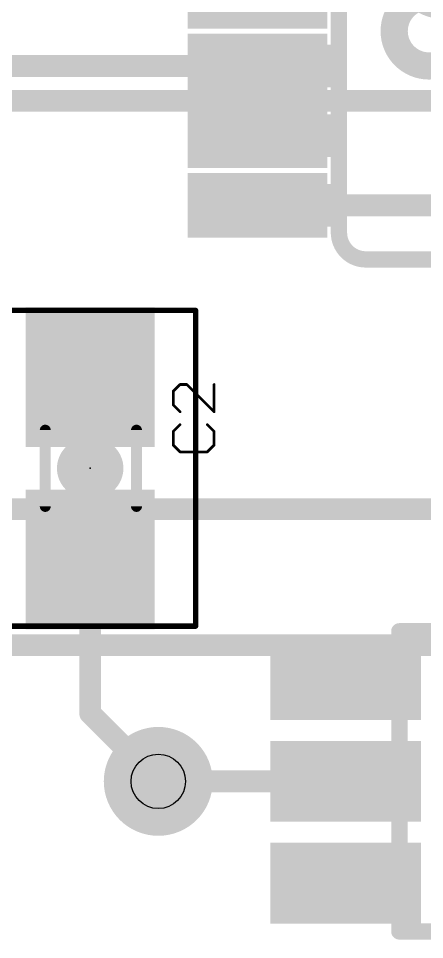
# Model space of a CAD drawing. Extents: x -98 to 45, y 0 to 29.
# Drawn here: x 10.76 to 14.55, y 9.95 to 18.55 of the extents above; entities that cross this region are included whole.
import ezdxf

# ---------------------------------------------------------------- set-up
doc = ezdxf.new("R2010")
doc.units = 0
for name, color, linetype in [('1', 12, 'CONTINUOUS'), ('16', 132, 'CONTINUOUS'), ('18', 110, 'CONTINUOUS'), ('21', 53, 'CONTINUOUS'), ('23', 53, 'CONTINUOUS'), ('25', 253, 'CONTINUOUS'), ('29', 253, 'CONTINUOUS'), ('31', 253, 'CONTINUOUS'), ('39', 12, 'CONTINUOUS'), ('44', 253, 'CONTINUOUS'), ('51', 53, 'CONTINUOUS')]:
    doc.layers.add(name, color=color, linetype=linetype)

# ---------------------------------------------------------------- blocks, each defined once
blk = doc.blocks.new('RECT')
blk.add_solid([(-0.5, -0.5), (0.5, -0.5), (-0.5, 0.5), (0.5, 0.5)])
blk = doc.blocks.new('ROUNDV')
at = {"const_width": 0.5}
blk.add_lwpolyline([(0, -0.25, 1), (0, 0.25, 1), (0, -0.25)], format="xyb", dxfattribs=at)

msp = doc.modelspace()

# ---------------------------------------------------------------- linework, layer by layer
at = {"layer": '1', "const_width": 0.2032}
for points in [[(12.99, 18.105), (10.58, 18.105)], [(12.99, 16.805), (15.662, 16.805)], [(11.43, 13.501), (11.43, 12.065)], [(11.43, 12.065), (12.065, 11.43)], [(13.8129, 11.43), (12.065, 11.43)]]:
    msp.add_lwpolyline(points, dxfattribs=at)
at = {"layer": '1', "const_width": 0.1016}
for points in [[(12.99, 18.0542, 1), (12.99, 18.1558)], [(12.99, 16.8558, 1), (12.99, 16.7542)], [(11.4808, 13.501, 1), (11.3792, 13.501)], [(11.4659, 12.1009, 1), (11.3941, 12.0291)], [(11.3792, 12.065, 1), (11.4808, 12.065)], [(12.065, 11.4808, 1), (12.065, 11.3792)], [(13.8129, 11.3792, 1), (13.8129, 11.4808)], [(12.0291, 11.3941, 1), (12.1009, 11.4659)]]:
    msp.add_lwpolyline(points, format="xyb", dxfattribs=at)
at = {"layer": '16', "const_width": 0.2032}
for points in [[(19.685, 17.78), (10.033, 17.78)], [(10.16, 13.97), (15.621, 13.97)], [(16.51, 12.7), (8.89, 12.7)]]:
    msp.add_lwpolyline(points, dxfattribs=at)
at = {"layer": '21'}
for points, const_width in [([(13.75, 16.54), (13.75, 19)], 0.1524), ([(14, 16.3), (16.47, 16.3)], 0.1524), ([(11.4605, 14.351), (11.3995, 14.351)], 0.5588)]:
    msp.add_lwpolyline(points, dxfattribs=dict(at, const_width=const_width))
for points, const_width in [([(14.59, 18.105, 1), (14.59, 18.755, 1), (14.59, 18.105)], 0.254), ([(13.75, 16.55, 0.4142), (14, 16.3)], 0.1524), ([(13.7881, 16.55, 1), (13.7119, 16.55)], 0.0762), ([(13.7119, 16.54, 1), (13.7881, 16.54)], 0.0762), ([(14, 16.3381, 1), (14, 16.2619)], 0.0762), ([(14, 16.2619, 1), (14, 16.3381)], 0.0762), ([(11.3995, 14.4907, 1), (11.3995, 14.2113)], 0.2794), ([(11.4605, 14.2113, 1), (11.4605, 14.4907)], 0.2794)]:
    msp.add_lwpolyline(points, format="xyb", dxfattribs=dict(at, const_width=const_width))
at = {"layer": '23'}
msp.add_point((11.43, 14.351), dxfattribs=at)
at = {"layer": '25', "const_width": 0.0254}
for points in [[(12.2679, 15.1327), (12.2044, 15.0692)], [(12.3315, 15.1327), (12.2679, 15.1327)], [(12.5857, 14.8785), (12.3315, 15.1327)], [(12.5857, 15.1327), (12.5857, 14.8785)], [(12.2044, 15.0692), (12.2044, 14.942)], [(12.2044, 14.942), (12.2679, 14.8785)], [(12.2679, 14.7585), (12.2044, 14.6949)], [(12.2044, 14.6949), (12.2044, 14.5678)], [(12.5857, 14.6949), (12.5221, 14.7585)], [(12.5857, 14.5678), (12.5857, 14.6949)], [(12.2044, 14.5678), (12.2679, 14.5043)], [(12.5221, 14.5043), (12.5857, 14.5678)], [(12.2679, 14.5043), (12.5221, 14.5043)]]:
    msp.add_lwpolyline(points, dxfattribs=at)
at = {"layer": '25', "const_width": 0.0127}
for points in [[(12.2679, 15.1391, 1), (12.2679, 15.1264)], [(12.2724, 15.1282, 1), (12.2634, 15.1372)], [(12.336, 15.1372, 1), (12.327, 15.1282)], [(12.3315, 15.1264, 1), (12.3315, 15.1391)], [(12.5921, 15.1327, 1), (12.5794, 15.1327)], [(12.2107, 15.0692, 1), (12.198, 15.0692)], [(12.1999, 15.0736, 1), (12.2089, 15.0647)], [(12.2089, 14.9465, 1), (12.1999, 14.9376)], [(12.198, 14.942, 1), (12.2107, 14.942)], [(12.2634, 14.874, 1), (12.2724, 14.883)], [(12.5794, 14.8785, 1), (12.5921, 14.8785)], [(12.5812, 14.874, 1), (12.5902, 14.883)], [(12.2107, 14.6949, 1), (12.198, 14.6949)], [(12.1999, 14.6994, 1), (12.2089, 14.6905)], [(12.2724, 14.754, 1), (12.2634, 14.763)], [(12.5266, 14.763, 1), (12.5177, 14.754)], [(12.5921, 14.6949, 1), (12.5794, 14.6949)], [(12.5812, 14.6905, 1), (12.5902, 14.6994)], [(12.2089, 14.5723, 1), (12.1999, 14.5633)], [(12.198, 14.5678, 1), (12.2107, 14.5678)], [(12.5794, 14.5678, 1), (12.5921, 14.5678)], [(12.5902, 14.5633, 1), (12.5812, 14.5723)], [(12.2679, 14.5106, 1), (12.2679, 14.4979)], [(12.2634, 14.4998, 1), (12.2724, 14.5088)], [(12.5177, 14.5088, 1), (12.5266, 14.4998)], [(12.5221, 14.4979, 1), (12.5221, 14.5106)]]:
    msp.add_lwpolyline(points, format="xyb", dxfattribs=at)
at = {"layer": '39', "const_width": 0.0508}
for points in [[(10.447, 15.824), (12.413, 15.824)], [(12.413, 15.824), (12.413, 12.878)], [(12.413, 12.878), (10.447, 12.878)]]:
    msp.add_lwpolyline(points, dxfattribs=at)
at = {"layer": '39', "const_width": 0.0254}
for points in [[(12.4257, 15.824, 1), (12.4003, 15.824)], [(12.413, 15.8113, 1), (12.413, 15.8367)], [(12.413, 12.8653, 1), (12.413, 12.8907)], [(12.4003, 12.878, 1), (12.4257, 12.878)]]:
    msp.add_lwpolyline(points, format="xyb", dxfattribs=at)
at = {"layer": '44'}
msp.add_circle((12.065, 11.43), 0.254, dxfattribs=at)
at = {"layer": '51'}
for points, const_width in [([(11.011, 14.707), (11.011, 13.995)], 0.1016), ([(11.862, 14.707), (11.862, 13.995)], 0.1016), ([(14.313, 10.03), (14.313, 12.83)], 0.1524), ([(15.913, 12.83), (14.313, 12.83)], 0.1524), ([(15.913, 10.03), (14.313, 10.03)], 0.1524)]:
    msp.add_lwpolyline(points, dxfattribs=dict(at, const_width=const_width))
for points, const_width in [([(11.0364, 14.707, 1), (10.9856, 14.707)], 0.0508), ([(11.8874, 14.707, 1), (11.8366, 14.707)], 0.0508), ([(10.9856, 13.995, 1), (11.0364, 13.995)], 0.0508), ([(11.8366, 13.995, 1), (11.8874, 13.995)], 0.0508), ([(14.3511, 12.83, 1), (14.2749, 12.83)], 0.0762), ([(14.313, 12.8681, 1), (14.313, 12.7919)], 0.0762), ([(14.313, 10.0681, 1), (14.313, 9.9919)], 0.0762), ([(14.2749, 10.03, 1), (14.3511, 10.03)], 0.0762)]:
    msp.add_lwpolyline(points, format="xyb", dxfattribs=dict(at, const_width=const_width))

# ---------------------------------------------------------------- block references
at = {"layer": '1', "rotation": 270}
for p, xscale, yscale in [((12.99, 18.105), 0.4, 1.1), ((12.99, 17.455), 0.4, 1.1), ((12.99, 16.805), 0.4, 1.1), ((13.8129, 12.38), 0.55, 1.2), ((13.8129, 11.43), 0.55, 1.2), ((13.8129, 10.48), 0.55, 1.2)]:
    msp.add_blockref('RECT', p, dxfattribs=dict(at, xscale=xscale, yscale=yscale))
at = {"layer": '1', "xscale": 1.1, "rotation": 270}
for p in [(11.43, 15.201), (11.43, 13.501)]:
    msp.add_blockref('RECT', p, dxfattribs=at)
at = {"layer": '18', "xscale": 1.016, "yscale": 1.016}
for p in [(14.732, 19.05), (14.732, 19.05), (12.065, 11.43), (12.065, 11.43)]:
    msp.add_blockref('ROUNDV', p, dxfattribs=at)
at = {"layer": '29', "rotation": 270}
for p, xscale, yscale in [((12.99, 18.755), 0.6032, 1.3032), ((12.99, 18.105), 0.6032, 1.3032), ((12.99, 17.455), 0.6032, 1.3032), ((12.99, 16.805), 0.6032, 1.3032), ((11.43, 15.201), 1.3032, 1.2032), ((11.43, 13.501), 1.3032, 1.2032), ((13.8129, 12.38), 0.7532, 1.4032), ((13.8129, 11.43), 0.7532, 1.4032), ((13.8129, 10.48), 0.7532, 1.4032)]:
    msp.add_blockref('RECT', p, dxfattribs=dict(at, xscale=xscale, yscale=yscale))
at = {"layer": '31', "rotation": 270}
for p, xscale, yscale in [((12.99, 18.105), 0.4, 1.1), ((12.99, 17.455), 0.4, 1.1), ((12.99, 16.805), 0.4, 1.1), ((13.8129, 12.38), 0.55, 1.2), ((13.8129, 11.43), 0.55, 1.2), ((13.8129, 10.48), 0.55, 1.2)]:
    msp.add_blockref('RECT', p, dxfattribs=dict(at, xscale=xscale, yscale=yscale))
at = {"layer": '31', "xscale": 1.1, "rotation": 270}
for p in [(11.43, 15.201), (11.43, 13.501)]:
    msp.add_blockref('RECT', p, dxfattribs=at)
at = {"layer": '51', "rotation": 270}
for p, xscale, yscale in [((13.24, 18.105), 0.4, 0.9), ((13.24, 17.455), 0.4, 0.9), ((13.24, 16.805), 0.4, 0.9), ((11.4351, 14.9392), 0.5001, 0.95), ((11.4351, 13.7708), 0.5001, 0.95), ((13.938, 12.38), 0.5, 0.65), ((13.938, 11.43), 0.5, 0.65), ((13.938, 10.48), 0.5, 0.65)]:
    msp.add_blockref('RECT', p, dxfattribs=dict(at, xscale=xscale, yscale=yscale))

doc.saveas('drawing.dxf')
